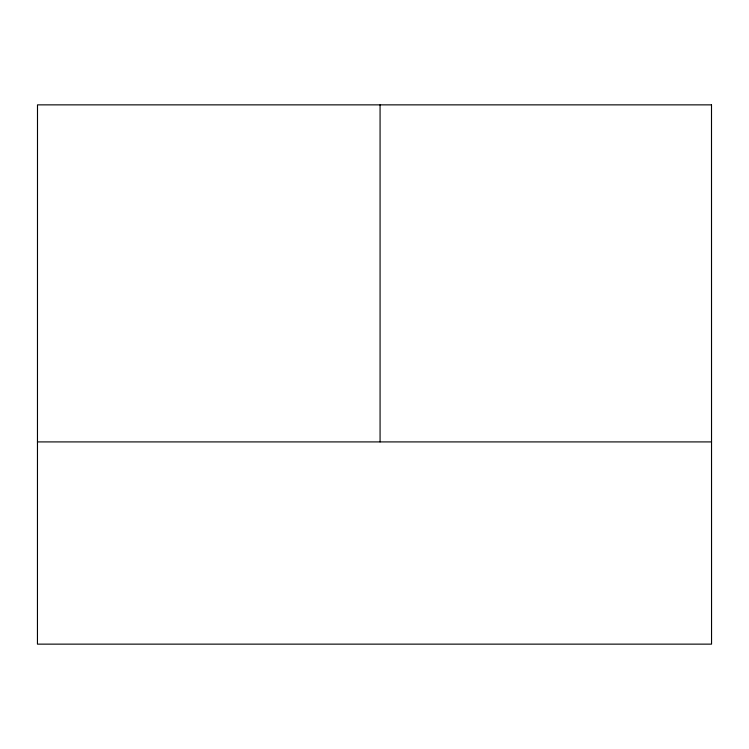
<?xml version="1.0" encoding="UTF-8"?>
<svg xmlns="http://www.w3.org/2000/svg" width="749" height="749" viewBox="0 0 749 749"><rect width="100%" height="100%" fill="white"/><g stroke="black" fill="none" stroke-linecap="round" stroke-linejoin="round"><path stroke-width="1.12" d="M37.45 441.91L711.55 441.91M380.071 104.86L380.071 441.91M711.503 104.86L37.497 104.86L37.45 644.14L711.55 644.14L711.503 104.86"/></g></svg>
